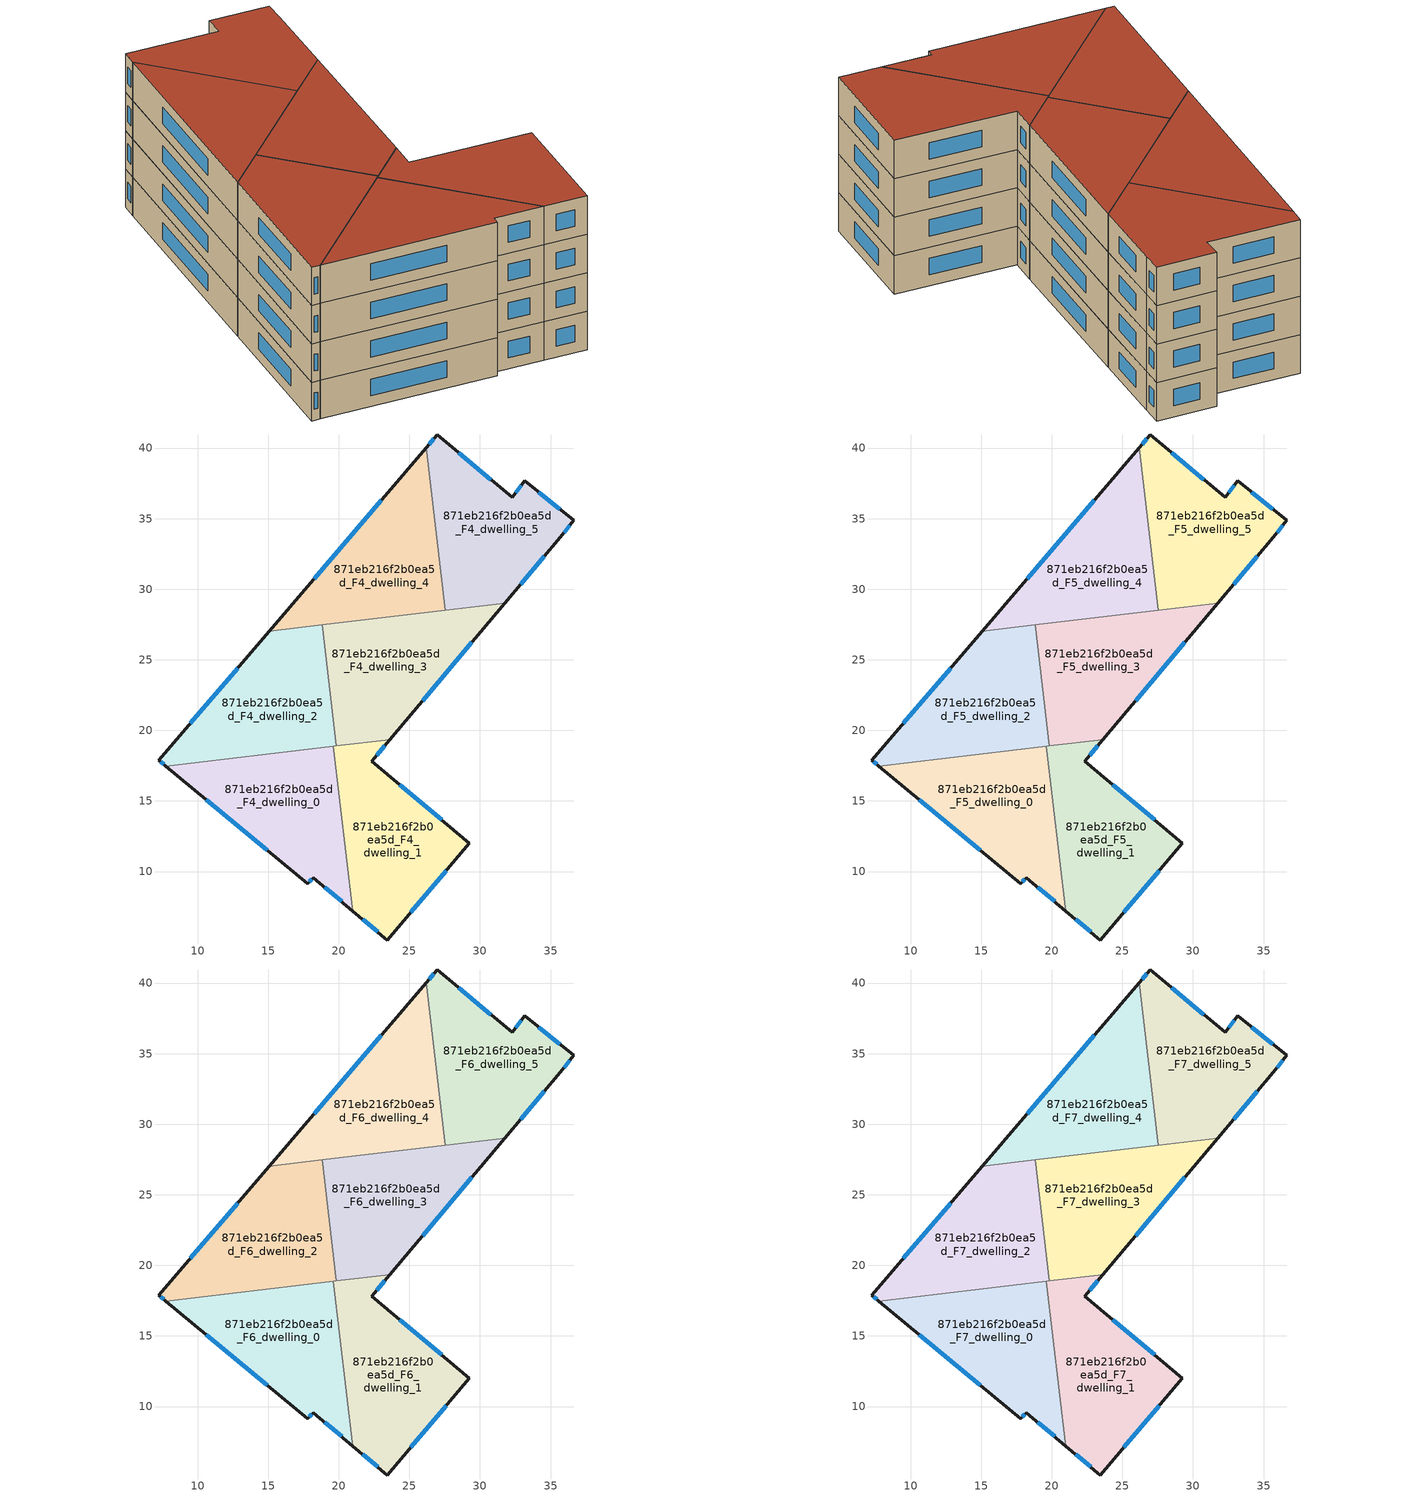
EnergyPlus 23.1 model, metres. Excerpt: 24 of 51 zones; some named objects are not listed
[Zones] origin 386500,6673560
871eb216f2b0ea5d_F4_dwelling_0
 floor to 871eb216f2b0ea5d_F3_dwelling_0 (EU_floor_Construction): 19.62,18.87 21,7.2 18.18,9.56 17.81,9.14 7.74,17.47 z12
 wall outside (EU_wall_Construction): 7.74,17.47 17.81,9.14 18.18,9.56 21,7.2 z12:15
 wall to 871eb216f2b0ea5d_F4_dwelling_1 (EU_wall_Construction): 21,7.2 19.62,18.87 z12:15
 wall to 871eb216f2b0ea5d_F4_dwelling_2 (EU_wall_Construction): 19.62,18.87 7.74,17.47 z12:15
 window (EU_Window_Construction): 18.99,8.89 20.19,7.88 / 17.92,9.26 18.08,9.44 / 10.62,15.09 14.94,11.52 z12.86:14.14
871eb216f2b0ea5d_F4_dwelling_1
 floor to 871eb216f2b0ea5d_F3_dwelling_1 (EU_floor_Construction): 23.62,19.34 22.33,17.8 29.25,12 23.45,5.15 21,7.2 19.62,18.87 z12
 wall outside (EU_wall_Construction): 21,7.2 23.45,5.15 29.25,12 22.33,17.8 23.62,19.34 z12:15
 wall to 871eb216f2b0ea5d_F4_dwelling_3 (EU_wall_Construction): 23.62,19.34 19.83,18.89 z12:15
 wall to 871eb216f2b0ea5d_F4_dwelling_2 (EU_wall_Construction): 19.83,18.89 19.62,18.87 z12:15
 window (EU_Window_Construction): 27.27,13.66 24.31,16.15 / 25.1,7.11 27.59,10.04 / 21.7,6.62 22.75,5.74 / 22.7,18.24 23.26,18.9 z12.86:14.14
871eb216f2b0ea5d_F4_dwelling_2
 floor to 871eb216f2b0ea5d_F3_dwelling_2 (EU_floor_Construction): 18.82,27.47 19.83,18.89 7.74,17.47 7.24,17.88 15.07,27.03 z12
 wall outside (EU_wall_Construction): 15.07,27.03 7.24,17.88 7.74,17.47 z12:15
 wall to 871eb216f2b0ea5d_F4_dwelling_3 (EU_wall_Construction): 19.83,18.89 18.82,27.47 z12:15
 wall to 871eb216f2b0ea5d_F4_dwelling_4 (EU_wall_Construction): 18.82,27.47 15.07,27.03 z12:15
 window (EU_Window_Construction): 12.84,24.42 9.48,20.5 / 7.39,17.76 7.6,17.59 z12.86:14.14
871eb216f2b0ea5d_F4_dwelling_3
 floor to 871eb216f2b0ea5d_F3_dwelling_3 (EU_floor_Construction): 31.75,29 23.62,19.34 19.83,18.89 18.82,27.47 z12
 wall outside (EU_wall_Construction): 23.62,19.34 31.75,29 z12:15
 wall to 871eb216f2b0ea5d_F4_dwelling_5 (EU_wall_Construction): 31.75,29 27.54,28.5 z12:15
 wall to 871eb216f2b0ea5d_F4_dwelling_4 (EU_wall_Construction): 27.54,28.5 18.82,27.47 z12:15
 window (EU_Window_Construction): 25.95,22.1 29.43,26.24 z12.86:14.14
871eb216f2b0ea5d_F4_dwelling_4
 floor to 871eb216f2b0ea5d_F3_dwelling_4 (EU_floor_Construction): 26.18,40.01 27.54,28.5 15.07,27.03 z12
 wall outside (EU_wall_Construction): 26.18,40.01 15.07,27.03 z12:15
 wall to 871eb216f2b0ea5d_F4_dwelling_5 (EU_wall_Construction): 27.54,28.5 26.18,40.01 z12:15
 window (EU_Window_Construction): 23.01,36.31 18.25,30.74 z12.86:14.14
871eb216f2b0ea5d_F4_dwelling_5
 floor to 871eb216f2b0ea5d_F3_dwelling_5 (EU_floor_Construction): 33.17,37.69 36.64,34.87 35.68,33.67 31.75,29 27.54,28.5 26.18,40.01 26.96,40.92 32.28,36.5 z12
 wall outside (EU_wall_Construction): 31.75,29 35.68,33.67 36.64,34.87 33.17,37.69 32.28,36.5 26.96,40.92 26.18,40.01 z12:15
 window (EU_Window_Construction): 35.96,34.02 36.37,34.53 / 32.87,30.33 34.56,32.34 / 26.74,40.66 26.41,40.27 / 30.76,37.76 28.48,39.66 / 32.92,37.35 32.54,36.84 / 35.65,35.68 34.17,36.89 z12.86:14.14
871eb216f2b0ea5d_F5_dwelling_0
 floor to 871eb216f2b0ea5d_F4_dwelling_0 (EU_floor_Construction): 19.62,18.87 21,7.2 18.18,9.56 17.81,9.14 7.74,17.47 z15
 wall outside (EU_wall_Construction): 7.74,17.47 17.81,9.14 18.18,9.56 21,7.2 z15:18
 wall to 871eb216f2b0ea5d_F5_dwelling_1 (EU_wall_Construction): 21,7.2 19.62,18.87 z15:18
 wall to 871eb216f2b0ea5d_F5_dwelling_2 (EU_wall_Construction): 19.62,18.87 7.74,17.47 z15:18
 window (EU_Window_Construction): 18.99,8.89 20.19,7.88 / 17.92,9.26 18.08,9.44 / 10.62,15.09 14.94,11.52 z15.86:17.14
871eb216f2b0ea5d_F5_dwelling_1
 floor to 871eb216f2b0ea5d_F4_dwelling_1 (EU_floor_Construction): 23.62,19.34 22.33,17.8 29.25,12 23.45,5.15 21,7.2 19.62,18.87 z15
 wall outside (EU_wall_Construction): 21,7.2 23.45,5.15 29.25,12 22.33,17.8 23.62,19.34 z15:18
 wall to 871eb216f2b0ea5d_F5_dwelling_3 (EU_wall_Construction): 23.62,19.34 19.83,18.89 z15:18
 wall to 871eb216f2b0ea5d_F5_dwelling_2 (EU_wall_Construction): 19.83,18.89 19.62,18.87 z15:18
 window (EU_Window_Construction): 27.27,13.66 24.31,16.15 / 25.1,7.11 27.59,10.04 / 21.7,6.62 22.75,5.74 / 22.7,18.24 23.26,18.9 z15.86:17.14
871eb216f2b0ea5d_F5_dwelling_2
 floor to 871eb216f2b0ea5d_F4_dwelling_2 (EU_floor_Construction): 18.82,27.47 19.83,18.89 7.74,17.47 7.24,17.88 15.07,27.03 z15
 wall outside (EU_wall_Construction): 15.07,27.03 7.24,17.88 7.74,17.47 z15:18
 wall to 871eb216f2b0ea5d_F5_dwelling_3 (EU_wall_Construction): 19.83,18.89 18.82,27.47 z15:18
 wall to 871eb216f2b0ea5d_F5_dwelling_4 (EU_wall_Construction): 18.82,27.47 15.07,27.03 z15:18
 window (EU_Window_Construction): 12.84,24.42 9.48,20.5 / 7.39,17.76 7.6,17.59 z15.86:17.14
871eb216f2b0ea5d_F5_dwelling_3
 floor to 871eb216f2b0ea5d_F4_dwelling_3 (EU_floor_Construction): 31.75,29 23.62,19.34 19.83,18.89 18.82,27.47 z15
 wall outside (EU_wall_Construction): 23.62,19.34 31.75,29 z15:18
 wall to 871eb216f2b0ea5d_F5_dwelling_5 (EU_wall_Construction): 31.75,29 27.54,28.5 z15:18
 wall to 871eb216f2b0ea5d_F5_dwelling_4 (EU_wall_Construction): 27.54,28.5 18.82,27.47 z15:18
 window (EU_Window_Construction): 25.95,22.1 29.43,26.24 z15.86:17.14
871eb216f2b0ea5d_F5_dwelling_4
 floor to 871eb216f2b0ea5d_F4_dwelling_4 (EU_floor_Construction): 26.18,40.01 27.54,28.5 15.07,27.03 z15
 wall outside (EU_wall_Construction): 26.18,40.01 15.07,27.03 z15:18
 wall to 871eb216f2b0ea5d_F5_dwelling_5 (EU_wall_Construction): 27.54,28.5 26.18,40.01 z15:18
 window (EU_Window_Construction): 23.01,36.31 18.25,30.74 z15.86:17.14
871eb216f2b0ea5d_F5_dwelling_5
 floor to 871eb216f2b0ea5d_F4_dwelling_5 (EU_floor_Construction): 33.17,37.69 36.64,34.87 35.68,33.67 31.75,29 27.54,28.5 26.18,40.01 26.96,40.92 32.28,36.5 z15
 wall outside (EU_wall_Construction): 31.75,29 35.68,33.67 36.64,34.87 33.17,37.69 32.28,36.5 26.96,40.92 26.18,40.01 z15:18
 window (EU_Window_Construction): 35.96,34.02 36.37,34.53 / 32.87,30.33 34.56,32.34 / 26.74,40.66 26.41,40.27 / 30.76,37.76 28.48,39.66 / 32.92,37.35 32.54,36.84 / 35.65,35.68 34.17,36.89 z15.86:17.14
871eb216f2b0ea5d_F6_dwelling_0
 floor to 871eb216f2b0ea5d_F5_dwelling_0 (EU_floor_Construction): 19.62,18.87 21,7.2 18.18,9.56 17.81,9.14 7.74,17.47 z18
 wall outside (EU_wall_Construction): 7.74,17.47 17.81,9.14 18.18,9.56 21,7.2 z18:21
 wall to 871eb216f2b0ea5d_F6_dwelling_1 (EU_wall_Construction): 21,7.2 19.62,18.87 z18:21
 wall to 871eb216f2b0ea5d_F6_dwelling_2 (EU_wall_Construction): 19.62,18.87 7.74,17.47 z18:21
 window (EU_Window_Construction): 18.99,8.89 20.19,7.88 / 17.92,9.26 18.08,9.44 / 10.62,15.09 14.94,11.52 z18.86:20.14
871eb216f2b0ea5d_F6_dwelling_1
 floor to 871eb216f2b0ea5d_F5_dwelling_1 (EU_floor_Construction): 23.62,19.34 22.33,17.8 29.25,12 23.45,5.15 21,7.2 19.62,18.87 z18
 wall outside (EU_wall_Construction): 21,7.2 23.45,5.15 29.25,12 22.33,17.8 23.62,19.34 z18:21
 wall to 871eb216f2b0ea5d_F6_dwelling_3 (EU_wall_Construction): 23.62,19.34 19.83,18.89 z18:21
 wall to 871eb216f2b0ea5d_F6_dwelling_2 (EU_wall_Construction): 19.83,18.89 19.62,18.87 z18:21
 window (EU_Window_Construction): 27.27,13.66 24.31,16.15 / 25.1,7.11 27.59,10.04 / 21.7,6.62 22.75,5.74 / 22.7,18.24 23.26,18.9 z18.86:20.14
871eb216f2b0ea5d_F6_dwelling_2
 floor to 871eb216f2b0ea5d_F5_dwelling_2 (EU_floor_Construction): 18.82,27.47 19.83,18.89 7.74,17.47 7.24,17.88 15.07,27.03 z18
 wall outside (EU_wall_Construction): 15.07,27.03 7.24,17.88 7.74,17.47 z18:21
 wall to 871eb216f2b0ea5d_F6_dwelling_3 (EU_wall_Construction): 19.83,18.89 18.82,27.47 z18:21
 wall to 871eb216f2b0ea5d_F6_dwelling_4 (EU_wall_Construction): 18.82,27.47 15.07,27.03 z18:21
 window (EU_Window_Construction): 12.84,24.42 9.48,20.5 / 7.39,17.76 7.6,17.59 z18.86:20.14
871eb216f2b0ea5d_F6_dwelling_3
 floor to 871eb216f2b0ea5d_F5_dwelling_3 (EU_floor_Construction): 31.75,29 23.62,19.34 19.83,18.89 18.82,27.47 z18
 wall outside (EU_wall_Construction): 23.62,19.34 31.75,29 z18:21
 wall to 871eb216f2b0ea5d_F6_dwelling_5 (EU_wall_Construction): 31.75,29 27.54,28.5 z18:21
 wall to 871eb216f2b0ea5d_F6_dwelling_4 (EU_wall_Construction): 27.54,28.5 18.82,27.47 z18:21
 window (EU_Window_Construction): 25.95,22.1 29.43,26.24 z18.86:20.14
871eb216f2b0ea5d_F6_dwelling_4
 floor to 871eb216f2b0ea5d_F5_dwelling_4 (EU_floor_Construction): 26.18,40.01 27.54,28.5 15.07,27.03 z18
 wall outside (EU_wall_Construction): 26.18,40.01 15.07,27.03 z18:21
 wall to 871eb216f2b0ea5d_F6_dwelling_5 (EU_wall_Construction): 27.54,28.5 26.18,40.01 z18:21
 window (EU_Window_Construction): 23.01,36.31 18.25,30.74 z18.86:20.14
871eb216f2b0ea5d_F6_dwelling_5
 floor to 871eb216f2b0ea5d_F5_dwelling_5 (EU_floor_Construction): 33.17,37.69 36.64,34.87 35.68,33.67 31.75,29 27.54,28.5 26.18,40.01 26.96,40.92 32.28,36.5 z18
 wall outside (EU_wall_Construction): 31.75,29 35.68,33.67 36.64,34.87 33.17,37.69 32.28,36.5 26.96,40.92 26.18,40.01 z18:21
 window (EU_Window_Construction): 35.96,34.02 36.37,34.53 / 32.87,30.33 34.56,32.34 / 26.74,40.66 26.41,40.27 / 30.76,37.76 28.48,39.66 / 32.92,37.35 32.54,36.84 / 35.65,35.68 34.17,36.89 z18.86:20.14
871eb216f2b0ea5d_F7_dwelling_0
 floor to 871eb216f2b0ea5d_F6_dwelling_0 (EU_floor_Construction): 19.62,18.87 21,7.2 18.18,9.56 17.81,9.14 7.74,17.47 z21
 wall outside (EU_wall_Construction): 7.74,17.47 17.81,9.14 18.18,9.56 21,7.2 z21:24
 wall to 871eb216f2b0ea5d_F7_dwelling_1 (EU_wall_Construction): 21,7.2 19.62,18.87 z21:24
 wall to 871eb216f2b0ea5d_F7_dwelling_2 (EU_wall_Construction): 19.62,18.87 7.74,17.47 z21:24
 window (EU_Window_Construction): 18.99,8.89 20.19,7.88 / 17.92,9.26 18.08,9.44 / 10.62,15.09 14.94,11.52 z21.86:23.14
 roof outside (EU_roof_Construction): 21,7.2 19.62,18.87 7.74,17.47 17.81,9.14 18.18,9.56 z24
871eb216f2b0ea5d_F7_dwelling_1
 floor to 871eb216f2b0ea5d_F6_dwelling_1 (EU_floor_Construction): 23.62,19.34 22.33,17.8 29.25,12 23.45,5.15 21,7.2 19.62,18.87 z21
 wall outside (EU_wall_Construction): 21,7.2 23.45,5.15 29.25,12 22.33,17.8 23.62,19.34 z21:24
 wall to 871eb216f2b0ea5d_F7_dwelling_3 (EU_wall_Construction): 23.62,19.34 19.83,18.89 z21:24
 wall to 871eb216f2b0ea5d_F7_dwelling_2 (EU_wall_Construction): 19.83,18.89 19.62,18.87 z21:24
 window (EU_Window_Construction): 27.27,13.66 24.31,16.15 / 25.1,7.11 27.59,10.04 / 21.7,6.62 22.75,5.74 / 22.7,18.24 23.26,18.9 z21.86:23.14
 roof outside (EU_roof_Construction): 23.45,5.15 29.25,12 22.33,17.8 23.62,19.34 19.62,18.87 21,7.2 z24
871eb216f2b0ea5d_F7_dwelling_2
 floor to 871eb216f2b0ea5d_F6_dwelling_2 (EU_floor_Construction): 18.82,27.47 19.83,18.89 7.74,17.47 7.24,17.88 15.07,27.03 z21
 wall outside (EU_wall_Construction): 15.07,27.03 7.24,17.88 7.74,17.47 z21:24
 wall to 871eb216f2b0ea5d_F7_dwelling_3 (EU_wall_Construction): 19.83,18.89 18.82,27.47 z21:24
 wall to 871eb216f2b0ea5d_F7_dwelling_4 (EU_wall_Construction): 18.82,27.47 15.07,27.03 z21:24
 window (EU_Window_Construction): 12.84,24.42 9.48,20.5 / 7.39,17.76 7.6,17.59 z21.86:23.14
 roof outside (EU_roof_Construction): 19.83,18.89 18.82,27.47 15.07,27.03 7.24,17.88 7.74,17.47 z24
871eb216f2b0ea5d_F7_dwelling_3
 floor to 871eb216f2b0ea5d_F6_dwelling_3 (EU_floor_Construction): 31.75,29 23.62,19.34 19.83,18.89 18.82,27.47 z21
 wall outside (EU_wall_Construction): 23.62,19.34 31.75,29 z21:24
 wall to 871eb216f2b0ea5d_F7_dwelling_5 (EU_wall_Construction): 31.75,29 27.54,28.5 z21:24
 wall to 871eb216f2b0ea5d_F7_dwelling_4 (EU_wall_Construction): 27.54,28.5 18.82,27.47 z21:24
 window (EU_Window_Construction): 25.95,22.1 29.43,26.24 z21.86:23.14
 roof outside (EU_roof_Construction): 23.62,19.34 31.75,29 18.82,27.47 19.83,18.89 z24
871eb216f2b0ea5d_F7_dwelling_4
 floor to 871eb216f2b0ea5d_F6_dwelling_4 (EU_floor_Construction): 26.18,40.01 27.54,28.5 15.07,27.03 z21
 wall outside (EU_wall_Construction): 26.18,40.01 15.07,27.03 z21:24
 wall to 871eb216f2b0ea5d_F7_dwelling_5 (EU_wall_Construction): 27.54,28.5 26.18,40.01 z21:24
 window (EU_Window_Construction): 23.01,36.31 18.25,30.74 z21.86:23.14
 roof outside (EU_roof_Construction): 27.54,28.5 26.18,40.01 15.07,27.03 z24
871eb216f2b0ea5d_F7_dwelling_5
 floor to 871eb216f2b0ea5d_F6_dwelling_5 (EU_floor_Construction): 33.17,37.69 36.64,34.87 35.68,33.67 31.75,29 27.54,28.5 26.18,40.01 26.96,40.92 32.28,36.5 z21
 wall outside (EU_wall_Construction): 31.75,29 35.68,33.67 36.64,34.87 33.17,37.69 32.28,36.5 26.96,40.92 26.18,40.01 z21:24
 window (EU_Window_Construction): 35.96,34.02 36.37,34.53 / 32.87,30.33 34.56,32.34 / 26.74,40.66 26.41,40.27 / 30.76,37.76 28.48,39.66 / 32.92,37.35 32.54,36.84 / 35.65,35.68 34.17,36.89 z21.86:23.14
 roof outside (EU_roof_Construction): 31.75,29 35.68,33.67 36.64,34.87 33.17,37.69 32.28,36.5 26.96,40.92 26.18,40.01 27.54,28.5 z24
[Building]
EU S2 Campaign: North Axis=0; Terrain=City; Solar Distribution=FullExterior
[Site:Location]
Helsinki-Vantaa.AP: Latitude=60.317; Longitude=24.963; Time Zone=2; Elevation=54.6
[SizingPeriod:WeatherFileDays]
AnnualSizingPeriod: Begin Month=1; Begin Day of Month=1; End Month=12; End Day of Month=31; Day of Week for Start Day=Monday; Use Weather File Daylight Saving Period=No; Use Weather File Rain and Snow Indicators=No
[MATERIAL]
EU_InternalMass_Material: Roughness=MediumRough; Thickness=0.1; Conductivity=1; Density=1800; Specific Heat=900; Thermal Absorptance=0.9; Solar Absorptance=0.7; Visible Absorptance=0.7
[MATERIAL:NOMASS] Roughness=MediumRough; Thermal Absorptance=0.9; Solar Absorptance=0.7; Visible Absorptance=0.7
Name | Thermal Resistance
EU_wall_NoMass | 1.10183
EU_roof_NoMass; EU_floor_NoMass | 1.70606
[WINDOWMATERIAL:SIMPLEGLAZINGSYSTEM]
EU_Window_SimpleGlazing: UFactor=3.11035; Solar Heat Gain Coefficient=0.8; Visible Transmittance=0.8
[CONSTRUCTION]
EU_wall_Construction: EU_wall_NoMass
EU_roof_Construction: EU_roof_NoMass
EU_floor_Construction: EU_floor_NoMass
EU_Window_Construction: EU_Window_SimpleGlazing
EU_InternalMass_Construction: EU_InternalMass_Material
[ZONE] Type=1; Multiplier=1; Ceiling Height=autocalculate; Floor Area=autocalculate; Part of Total Floor Area=Yes
Name | Volume
871eb216f2b0ea5d_F4_dwelling_0; 871eb216f2b0ea5d_F5_dwelling_0; 871eb216f2b0ea5d_F6_dwelling_0; 871eb216f2b0ea5d_F7_dwelling_0; 871eb216f2b0ea5d_F4_dwelling_4; 871eb216f2b0ea5d_F5_dwelling_4; 871eb216f2b0ea5d_F6_dwelling_4; 871eb216f2b0ea5d_F7_dwelling_4; 871eb216f2b0ea5d_F4_dwelling_5; 871eb216f2b0ea5d_F5_dwelling_5; 871eb216f2b0ea5d_F6_dwelling_5; 871eb216f2b0ea5d_F7_dwelling_5 | 218.254
871eb216f2b0ea5d_F4_dwelling_1; 871eb216f2b0ea5d_F5_dwelling_1; 871eb216f2b0ea5d_F6_dwelling_1; 871eb216f2b0ea5d_F7_dwelling_1 | 218.249
871eb216f2b0ea5d_F4_dwelling_2; 871eb216f2b0ea5d_F5_dwelling_2; 871eb216f2b0ea5d_F6_dwelling_2; 871eb216f2b0ea5d_F7_dwelling_2 | 218.271
871eb216f2b0ea5d_F4_dwelling_3; 871eb216f2b0ea5d_F5_dwelling_3; 871eb216f2b0ea5d_F6_dwelling_3; 871eb216f2b0ea5d_F7_dwelling_3 | 218.242
[INTERNALMASS] Construction=EU_InternalMass_Construction
Name | Zone or ZoneList | Surface Area
871eb216f2b0ea5d_F4_dwelling_0_EU_InternalMass | 871eb216f2b0ea5d_F4_dwelling_0 | 72.7481
871eb216f2b0ea5d_F4_dwelling_1_EU_InternalMass | 871eb216f2b0ea5d_F4_dwelling_1 | 72.7477
871eb216f2b0ea5d_F4_dwelling_2_EU_InternalMass | 871eb216f2b0ea5d_F4_dwelling_2 | 72.7563
871eb216f2b0ea5d_F4_dwelling_3_EU_InternalMass | 871eb216f2b0ea5d_F4_dwelling_3 | 72.747
871eb216f2b0ea5d_F4_dwelling_4_EU_InternalMass | 871eb216f2b0ea5d_F4_dwelling_4 | 72.7546
871eb216f2b0ea5d_F4_dwelling_5_EU_InternalMass | 871eb216f2b0ea5d_F4_dwelling_5 | 72.7514
871eb216f2b0ea5d_F5_dwelling_0_EU_InternalMass | 871eb216f2b0ea5d_F5_dwelling_0 | 72.7481
871eb216f2b0ea5d_F5_dwelling_1_EU_InternalMass | 871eb216f2b0ea5d_F5_dwelling_1 | 72.7477
871eb216f2b0ea5d_F5_dwelling_2_EU_InternalMass | 871eb216f2b0ea5d_F5_dwelling_2 | 72.7563
871eb216f2b0ea5d_F5_dwelling_3_EU_InternalMass | 871eb216f2b0ea5d_F5_dwelling_3 | 72.747
871eb216f2b0ea5d_F5_dwelling_4_EU_InternalMass | 871eb216f2b0ea5d_F5_dwelling_4 | 72.7546
871eb216f2b0ea5d_F5_dwelling_5_EU_InternalMass | 871eb216f2b0ea5d_F5_dwelling_5 | 72.7514
871eb216f2b0ea5d_F6_dwelling_0_EU_InternalMass | 871eb216f2b0ea5d_F6_dwelling_0 | 72.7481
871eb216f2b0ea5d_F6_dwelling_1_EU_InternalMass | 871eb216f2b0ea5d_F6_dwelling_1 | 72.7477
871eb216f2b0ea5d_F6_dwelling_2_EU_InternalMass | 871eb216f2b0ea5d_F6_dwelling_2 | 72.7563
871eb216f2b0ea5d_F6_dwelling_3_EU_InternalMass | 871eb216f2b0ea5d_F6_dwelling_3 | 72.747
871eb216f2b0ea5d_F6_dwelling_4_EU_InternalMass | 871eb216f2b0ea5d_F6_dwelling_4 | 72.7546
871eb216f2b0ea5d_F6_dwelling_5_EU_InternalMass | 871eb216f2b0ea5d_F6_dwelling_5 | 72.7514
871eb216f2b0ea5d_F7_dwelling_0_EU_InternalMass | 871eb216f2b0ea5d_F7_dwelling_0 | 72.7481
871eb216f2b0ea5d_F7_dwelling_1_EU_InternalMass | 871eb216f2b0ea5d_F7_dwelling_1 | 72.7477
871eb216f2b0ea5d_F7_dwelling_2_EU_InternalMass | 871eb216f2b0ea5d_F7_dwelling_2 | 72.7563
871eb216f2b0ea5d_F7_dwelling_3_EU_InternalMass | 871eb216f2b0ea5d_F7_dwelling_3 | 72.747
871eb216f2b0ea5d_F7_dwelling_4_EU_InternalMass | 871eb216f2b0ea5d_F7_dwelling_4 | 72.7546
871eb216f2b0ea5d_F7_dwelling_5_EU_InternalMass | 871eb216f2b0ea5d_F7_dwelling_5 | 72.7514
[OTHEREQUIPMENT] Fuel Type=Electricity; Design Level Calculation Method=Watts/Area; Power per Zone Floor Area=1; Fraction Latent=0; Fraction Radiant=0; Fraction Lost=0; Carbon Dioxide Generation Rate=0; EndUse Subcategory=EU_Step8_InternalGains
Name | Zone or ZoneList or Space or SpaceList | Schedule
EU_Step8_InternalGain_871eb216f2b0ea5d_F4_dwelling_0_f000 | 871eb216f2b0ea5d_F4_dwelling_0 | EU_Step8_GainSchedule_871eb216f2b0ea5d_F4_dwelling_0_f000
EU_Step8_InternalGain_871eb216f2b0ea5d_F4_dwelling_1_f000 | 871eb216f2b0ea5d_F4_dwelling_1 | EU_Step8_GainSchedule_871eb216f2b0ea5d_F4_dwelling_1_f000
EU_Step8_InternalGain_871eb216f2b0ea5d_F4_dwelling_2_f000 | 871eb216f2b0ea5d_F4_dwelling_2 | EU_Step8_GainSchedule_871eb216f2b0ea5d_F4_dwelling_2_f000
EU_Step8_InternalGain_871eb216f2b0ea5d_F4_dwelling_3_f000 | 871eb216f2b0ea5d_F4_dwelling_3 | EU_Step8_GainSchedule_871eb216f2b0ea5d_F4_dwelling_3_f000
EU_Step8_InternalGain_871eb216f2b0ea5d_F4_dwelling_4_f000 | 871eb216f2b0ea5d_F4_dwelling_4 | EU_Step8_GainSchedule_871eb216f2b0ea5d_F4_dwelling_4_f000
EU_Step8_InternalGain_871eb216f2b0ea5d_F4_dwelling_5_f000 | 871eb216f2b0ea5d_F4_dwelling_5 | EU_Step8_GainSchedule_871eb216f2b0ea5d_F4_dwelling_5_f000
EU_Step8_InternalGain_871eb216f2b0ea5d_F5_dwelling_0_f000 | 871eb216f2b0ea5d_F5_dwelling_0 | EU_Step8_GainSchedule_871eb216f2b0ea5d_F5_dwelling_0_f000
EU_Step8_InternalGain_871eb216f2b0ea5d_F5_dwelling_1_f000 | 871eb216f2b0ea5d_F5_dwelling_1 | EU_Step8_GainSchedule_871eb216f2b0ea5d_F5_dwelling_1_f000
EU_Step8_InternalGain_871eb216f2b0ea5d_F5_dwelling_2_f000 | 871eb216f2b0ea5d_F5_dwelling_2 | EU_Step8_GainSchedule_871eb216f2b0ea5d_F5_dwelling_2_f000
EU_Step8_InternalGain_871eb216f2b0ea5d_F5_dwelling_3_f000 | 871eb216f2b0ea5d_F5_dwelling_3 | EU_Step8_GainSchedule_871eb216f2b0ea5d_F5_dwelling_3_f000
EU_Step8_InternalGain_871eb216f2b0ea5d_F5_dwelling_4_f000 | 871eb216f2b0ea5d_F5_dwelling_4 | EU_Step8_GainSchedule_871eb216f2b0ea5d_F5_dwelling_4_f000
EU_Step8_InternalGain_871eb216f2b0ea5d_F5_dwelling_5_f000 | 871eb216f2b0ea5d_F5_dwelling_5 | EU_Step8_GainSchedule_871eb216f2b0ea5d_F5_dwelling_5_f000
EU_Step8_InternalGain_871eb216f2b0ea5d_F6_dwelling_0_f000 | 871eb216f2b0ea5d_F6_dwelling_0 | EU_Step8_GainSchedule_871eb216f2b0ea5d_F6_dwelling_0_f000
EU_Step8_InternalGain_871eb216f2b0ea5d_F6_dwelling_1_f000 | 871eb216f2b0ea5d_F6_dwelling_1 | EU_Step8_GainSchedule_871eb216f2b0ea5d_F6_dwelling_1_f000
EU_Step8_InternalGain_871eb216f2b0ea5d_F6_dwelling_2_f000 | 871eb216f2b0ea5d_F6_dwelling_2 | EU_Step8_GainSchedule_871eb216f2b0ea5d_F6_dwelling_2_f000
EU_Step8_InternalGain_871eb216f2b0ea5d_F6_dwelling_3_f000 | 871eb216f2b0ea5d_F6_dwelling_3 | EU_Step8_GainSchedule_871eb216f2b0ea5d_F6_dwelling_3_f000
EU_Step8_InternalGain_871eb216f2b0ea5d_F6_dwelling_4_f000 | 871eb216f2b0ea5d_F6_dwelling_4 | EU_Step8_GainSchedule_871eb216f2b0ea5d_F6_dwelling_4_f000
EU_Step8_InternalGain_871eb216f2b0ea5d_F6_dwelling_5_f000 | 871eb216f2b0ea5d_F6_dwelling_5 | EU_Step8_GainSchedule_871eb216f2b0ea5d_F6_dwelling_5_f000
EU_Step8_InternalGain_871eb216f2b0ea5d_F7_dwelling_0_f000 | 871eb216f2b0ea5d_F7_dwelling_0 | EU_Step8_GainSchedule_871eb216f2b0ea5d_F7_dwelling_0_f000
EU_Step8_InternalGain_871eb216f2b0ea5d_F7_dwelling_1_f000 | 871eb216f2b0ea5d_F7_dwelling_1 | EU_Step8_GainSchedule_871eb216f2b0ea5d_F7_dwelling_1_f000
EU_Step8_InternalGain_871eb216f2b0ea5d_F7_dwelling_2_f000 | 871eb216f2b0ea5d_F7_dwelling_2 | EU_Step8_GainSchedule_871eb216f2b0ea5d_F7_dwelling_2_f000
EU_Step8_InternalGain_871eb216f2b0ea5d_F7_dwelling_3_f000 | 871eb216f2b0ea5d_F7_dwelling_3 | EU_Step8_GainSchedule_871eb216f2b0ea5d_F7_dwelling_3_f000
EU_Step8_InternalGain_871eb216f2b0ea5d_F7_dwelling_4_f000 | 871eb216f2b0ea5d_F7_dwelling_4 | EU_Step8_GainSchedule_871eb216f2b0ea5d_F7_dwelling_4_f000
EU_Step8_InternalGain_871eb216f2b0ea5d_F7_dwelling_5_f000 | 871eb216f2b0ea5d_F7_dwelling_5 | EU_Step8_GainSchedule_871eb216f2b0ea5d_F7_dwelling_5_f000
[ZONEVENTILATION:DESIGNFLOWRATE] Schedule=EU_AlwaysOn; Design Flow Rate Calculation Method=AirChanges/Hour; Air Changes per Hour=0.756316; Ventilation Type=Natural; Fan Pressure Rise=0; Fan Total Efficiency=1; Constant Term Coefficient=1; Temperature Term Coefficient=0; Velocity Term Coefficient=0; Velocity Squared Term Coefficient=0; Minimum Indoor Temperature=-100; Maximum Indoor Temperature=100; Delta Temperature=-100; Minimum Outdoor Temperature=-100; Maximum Outdoor Temperature=100; Maximum Wind Speed=40
Name | Zone or ZoneList or Space or SpaceList
EU_ConstantAir_871eb216f2b0ea5d_F4_dwelling_0 | 871eb216f2b0ea5d_F4_dwelling_0
EU_ConstantAir_871eb216f2b0ea5d_F4_dwelling_1 | 871eb216f2b0ea5d_F4_dwelling_1
EU_ConstantAir_871eb216f2b0ea5d_F4_dwelling_2 | 871eb216f2b0ea5d_F4_dwelling_2
EU_ConstantAir_871eb216f2b0ea5d_F4_dwelling_3 | 871eb216f2b0ea5d_F4_dwelling_3
EU_ConstantAir_871eb216f2b0ea5d_F4_dwelling_4 | 871eb216f2b0ea5d_F4_dwelling_4
EU_ConstantAir_871eb216f2b0ea5d_F4_dwelling_5 | 871eb216f2b0ea5d_F4_dwelling_5
EU_ConstantAir_871eb216f2b0ea5d_F5_dwelling_0 | 871eb216f2b0ea5d_F5_dwelling_0
EU_ConstantAir_871eb216f2b0ea5d_F5_dwelling_1 | 871eb216f2b0ea5d_F5_dwelling_1
EU_ConstantAir_871eb216f2b0ea5d_F5_dwelling_2 | 871eb216f2b0ea5d_F5_dwelling_2
EU_ConstantAir_871eb216f2b0ea5d_F5_dwelling_3 | 871eb216f2b0ea5d_F5_dwelling_3
EU_ConstantAir_871eb216f2b0ea5d_F5_dwelling_4 | 871eb216f2b0ea5d_F5_dwelling_4
EU_ConstantAir_871eb216f2b0ea5d_F5_dwelling_5 | 871eb216f2b0ea5d_F5_dwelling_5
EU_ConstantAir_871eb216f2b0ea5d_F6_dwelling_0 | 871eb216f2b0ea5d_F6_dwelling_0
EU_ConstantAir_871eb216f2b0ea5d_F6_dwelling_1 | 871eb216f2b0ea5d_F6_dwelling_1
EU_ConstantAir_871eb216f2b0ea5d_F6_dwelling_2 | 871eb216f2b0ea5d_F6_dwelling_2
EU_ConstantAir_871eb216f2b0ea5d_F6_dwelling_3 | 871eb216f2b0ea5d_F6_dwelling_3
EU_ConstantAir_871eb216f2b0ea5d_F6_dwelling_4 | 871eb216f2b0ea5d_F6_dwelling_4
EU_ConstantAir_871eb216f2b0ea5d_F6_dwelling_5 | 871eb216f2b0ea5d_F6_dwelling_5
EU_ConstantAir_871eb216f2b0ea5d_F7_dwelling_0 | 871eb216f2b0ea5d_F7_dwelling_0
EU_ConstantAir_871eb216f2b0ea5d_F7_dwelling_1 | 871eb216f2b0ea5d_F7_dwelling_1
EU_ConstantAir_871eb216f2b0ea5d_F7_dwelling_2 | 871eb216f2b0ea5d_F7_dwelling_2
EU_ConstantAir_871eb216f2b0ea5d_F7_dwelling_3 | 871eb216f2b0ea5d_F7_dwelling_3
EU_ConstantAir_871eb216f2b0ea5d_F7_dwelling_4 | 871eb216f2b0ea5d_F7_dwelling_4
EU_ConstantAir_871eb216f2b0ea5d_F7_dwelling_5 | 871eb216f2b0ea5d_F7_dwelling_5
[HVACTEMPLATE:ZONE:IDEALLOADSAIRSYSTEM] System Availability Schedule=EU_AlwaysOn; Maximum Heating Supply Air Temperature=50; Minimum Cooling Supply Air Temperature=13; Maximum Heating Supply Air Humidity Ratio=0.0156; Minimum Cooling Supply Air Humidity Ratio=0.0077; Heating Limit=NoLimit; Cooling Limit=NoLimit; Heating Availability Schedule=EU_AlwaysOn; Cooling Availability Schedule=EU_CoolingOff; Dehumidification Control Type=ConstantSensibleHeatRatio; Cooling Sensible Heat Ratio=0.7; Dehumidification Setpoint=60; Humidification Control Type=None; Humidification Setpoint=30; Outdoor Air Method=None; Outdoor Air Flow Rate per Person=0.00944; Outdoor Air Flow Rate per Zone Floor Area=0; Outdoor Air Flow Rate per Zone=0; Demand Controlled Ventilation Type=None; Outdoor Air Economizer Type=NoEconomizer; Heat Recovery Type=None; Sensible Heat Recovery Effectiveness=0.7; Latent Heat Recovery Effectiveness=0.65
Name | Template Thermostat
871eb216f2b0ea5d_F4_dwelling_0 | EU_HeatOnly_871eb216f2b0ea5d_F4_dwelling_0
871eb216f2b0ea5d_F4_dwelling_1 | EU_HeatOnly_871eb216f2b0ea5d_F4_dwelling_1
871eb216f2b0ea5d_F4_dwelling_2 | EU_HeatOnly_871eb216f2b0ea5d_F4_dwelling_2
871eb216f2b0ea5d_F4_dwelling_3 | EU_HeatOnly_871eb216f2b0ea5d_F4_dwelling_3
871eb216f2b0ea5d_F4_dwelling_4 | EU_HeatOnly_871eb216f2b0ea5d_F4_dwelling_4
871eb216f2b0ea5d_F4_dwelling_5 | EU_HeatOnly_871eb216f2b0ea5d_F4_dwelling_5
871eb216f2b0ea5d_F5_dwelling_0 | EU_HeatOnly_871eb216f2b0ea5d_F5_dwelling_0
871eb216f2b0ea5d_F5_dwelling_1 | EU_HeatOnly_871eb216f2b0ea5d_F5_dwelling_1
871eb216f2b0ea5d_F5_dwelling_2 | EU_HeatOnly_871eb216f2b0ea5d_F5_dwelling_2
871eb216f2b0ea5d_F5_dwelling_3 | EU_HeatOnly_871eb216f2b0ea5d_F5_dwelling_3
871eb216f2b0ea5d_F5_dwelling_4 | EU_HeatOnly_871eb216f2b0ea5d_F5_dwelling_4
871eb216f2b0ea5d_F5_dwelling_5 | EU_HeatOnly_871eb216f2b0ea5d_F5_dwelling_5
871eb216f2b0ea5d_F6_dwelling_0 | EU_HeatOnly_871eb216f2b0ea5d_F6_dwelling_0
871eb216f2b0ea5d_F6_dwelling_1 | EU_HeatOnly_871eb216f2b0ea5d_F6_dwelling_1
871eb216f2b0ea5d_F6_dwelling_2 | EU_HeatOnly_871eb216f2b0ea5d_F6_dwelling_2
871eb216f2b0ea5d_F6_dwelling_3 | EU_HeatOnly_871eb216f2b0ea5d_F6_dwelling_3
871eb216f2b0ea5d_F6_dwelling_4 | EU_HeatOnly_871eb216f2b0ea5d_F6_dwelling_4
871eb216f2b0ea5d_F6_dwelling_5 | EU_HeatOnly_871eb216f2b0ea5d_F6_dwelling_5
871eb216f2b0ea5d_F7_dwelling_0 | EU_HeatOnly_871eb216f2b0ea5d_F7_dwelling_0
871eb216f2b0ea5d_F7_dwelling_1 | EU_HeatOnly_871eb216f2b0ea5d_F7_dwelling_1
871eb216f2b0ea5d_F7_dwelling_2 | EU_HeatOnly_871eb216f2b0ea5d_F7_dwelling_2
871eb216f2b0ea5d_F7_dwelling_3 | EU_HeatOnly_871eb216f2b0ea5d_F7_dwelling_3
871eb216f2b0ea5d_F7_dwelling_4 | EU_HeatOnly_871eb216f2b0ea5d_F7_dwelling_4
871eb216f2b0ea5d_F7_dwelling_5 | EU_HeatOnly_871eb216f2b0ea5d_F7_dwelling_5
[SIZING:ZONE] Zone Cooling Design Supply Air Temperature Input Method=SupplyAirTemperature; Zone Cooling Design Supply Air Temperature=13; Zone Heating Design Supply Air Temperature Input Method=SupplyAirTemperature; Zone Heating Design Supply Air Temperature=50; Zone Cooling Design Supply Air Humidity Ratio=0.008; Zone Heating Design Supply Air Humidity Ratio=0.008; Cooling Design Air Flow Method=DesignDay; Cooling Design Air Flow Rate=0; Cooling Minimum Air Flow per Zone Floor Area=0.000762; Cooling Minimum Air Flow=0; Cooling Minimum Air Flow Fraction=0.2; Heating Design Air Flow Method=DesignDay; Heating Design Air Flow Rate=0; Heating Maximum Air Flow per Zone Floor Area=0.002032; Heating Maximum Air Flow=0.141576; Heating Maximum Air Flow Fraction=0.3; Account for Dedicated Outdoor Air System=No; Dedicated Outdoor Air System Control Strategy=NeutralSupplyAir; Dedicated Outdoor Air Low Setpoint Temperature for Design=autosize; Dedicated Outdoor Air High Setpoint Temperature for Design=autosize; Zone Load Sizing Method=Sensible Load Only No Latent Load; Zone Latent Cooling Design Supply Air Humidity Ratio Input Method=HumidityRatioDifference; Zone Cooling Design Supply Air Humidity Ratio Difference=0.005; Zone Latent Heating Design Supply Air Humidity Ratio Input Method=HumidityRatioDifference; Zone Humidification Design Supply Air Humidity Ratio Difference=0.005
871eb216f2b0ea5d_F4_dwelling_0; 871eb216f2b0ea5d_F4_dwelling_1; 871eb216f2b0ea5d_F4_dwelling_2; 871eb216f2b0ea5d_F4_dwelling_3; 871eb216f2b0ea5d_F4_dwelling_4; 871eb216f2b0ea5d_F4_dwelling_5; 871eb216f2b0ea5d_F5_dwelling_0; 871eb216f2b0ea5d_F5_dwelling_1; 871eb216f2b0ea5d_F5_dwelling_2; 871eb216f2b0ea5d_F5_dwelling_3; 871eb216f2b0ea5d_F5_dwelling_4; 871eb216f2b0ea5d_F5_dwelling_5; 871eb216f2b0ea5d_F6_dwelling_0; 871eb216f2b0ea5d_F6_dwelling_1; 871eb216f2b0ea5d_F6_dwelling_2; 871eb216f2b0ea5d_F6_dwelling_3; 871eb216f2b0ea5d_F6_dwelling_4; 871eb216f2b0ea5d_F6_dwelling_5; 871eb216f2b0ea5d_F7_dwelling_0; 871eb216f2b0ea5d_F7_dwelling_1; 871eb216f2b0ea5d_F7_dwelling_2; 871eb216f2b0ea5d_F7_dwelling_3; 871eb216f2b0ea5d_F7_dwelling_4; 871eb216f2b0ea5d_F7_dwelling_5
[SCHEDULE:CONSTANT]
Name | Hourly Value
EU_AlwaysOn | 1
EU_CoolingOff | 0
[SCHEDULE:FILE] Column Number=1; Rows to Skip at Top=0; Number of Hours of Data=8760; Column Separator=Comma; Interpolate to Timestep=No; Minutes per Item=60; Adjust Schedule for Daylight Savings=Yes
Name | File
EU_Step8_GainSchedule_871eb216f2b0ea5d_F4_dwelling_0_f000 | ../../schedules/871eb216f2b0ea5d/871eb216f2b0ea5d_F4_dwelling_0_f000_gain.csv
EU_Step8_GainSchedule_871eb216f2b0ea5d_F4_dwelling_1_f000 | ../../schedules/871eb216f2b0ea5d/871eb216f2b0ea5d_F4_dwelling_1_f000_gain.csv
EU_Step8_GainSchedule_871eb216f2b0ea5d_F4_dwelling_2_f000 | ../../schedules/871eb216f2b0ea5d/871eb216f2b0ea5d_F4_dwelling_2_f000_gain.csv
EU_Step8_GainSchedule_871eb216f2b0ea5d_F4_dwelling_3_f000 | ../../schedules/871eb216f2b0ea5d/871eb216f2b0ea5d_F4_dwelling_3_f000_gain.csv
EU_Step8_GainSchedule_871eb216f2b0ea5d_F4_dwelling_4_f000 | ../../schedules/871eb216f2b0ea5d/871eb216f2b0ea5d_F4_dwelling_4_f000_gain.csv
EU_Step8_GainSchedule_871eb216f2b0ea5d_F4_dwelling_5_f000 | ../../schedules/871eb216f2b0ea5d/871eb216f2b0ea5d_F4_dwelling_5_f000_gain.csv
EU_Step8_GainSchedule_871eb216f2b0ea5d_F5_dwelling_0_f000 | ../../schedules/871eb216f2b0ea5d/871eb216f2b0ea5d_F5_dwelling_0_f000_gain.csv
EU_Step8_GainSchedule_871eb216f2b0ea5d_F5_dwelling_1_f000 | ../../schedules/871eb216f2b0ea5d/871eb216f2b0ea5d_F5_dwelling_1_f000_gain.csv
EU_Step8_GainSchedule_871eb216f2b0ea5d_F5_dwelling_2_f000 | ../../schedules/871eb216f2b0ea5d/871eb216f2b0ea5d_F5_dwelling_2_f000_gain.csv
EU_Step8_GainSchedule_871eb216f2b0ea5d_F5_dwelling_3_f000 | ../../schedules/871eb216f2b0ea5d/871eb216f2b0ea5d_F5_dwelling_3_f000_gain.csv
EU_Step8_GainSchedule_871eb216f2b0ea5d_F5_dwelling_4_f000 | ../../schedules/871eb216f2b0ea5d/871eb216f2b0ea5d_F5_dwelling_4_f000_gain.csv
EU_Step8_GainSchedule_871eb216f2b0ea5d_F5_dwelling_5_f000 | ../../schedules/871eb216f2b0ea5d/871eb216f2b0ea5d_F5_dwelling_5_f000_gain.csv
EU_Step8_GainSchedule_871eb216f2b0ea5d_F6_dwelling_0_f000 | ../../schedules/871eb216f2b0ea5d/871eb216f2b0ea5d_F6_dwelling_0_f000_gain.csv
EU_Step8_GainSchedule_871eb216f2b0ea5d_F6_dwelling_1_f000 | ../../schedules/871eb216f2b0ea5d/871eb216f2b0ea5d_F6_dwelling_1_f000_gain.csv
EU_Step8_GainSchedule_871eb216f2b0ea5d_F6_dwelling_2_f000 | ../../schedules/871eb216f2b0ea5d/871eb216f2b0ea5d_F6_dwelling_2_f000_gain.csv
EU_Step8_GainSchedule_871eb216f2b0ea5d_F6_dwelling_3_f000 | ../../schedules/871eb216f2b0ea5d/871eb216f2b0ea5d_F6_dwelling_3_f000_gain.csv
EU_Step8_GainSchedule_871eb216f2b0ea5d_F6_dwelling_4_f000 | ../../schedules/871eb216f2b0ea5d/871eb216f2b0ea5d_F6_dwelling_4_f000_gain.csv
EU_Step8_GainSchedule_871eb216f2b0ea5d_F6_dwelling_5_f000 | ../../schedules/871eb216f2b0ea5d/871eb216f2b0ea5d_F6_dwelling_5_f000_gain.csv
EU_Step8_GainSchedule_871eb216f2b0ea5d_F7_dwelling_0_f000 | ../../schedules/871eb216f2b0ea5d/871eb216f2b0ea5d_F7_dwelling_0_f000_gain.csv
EU_Step8_GainSchedule_871eb216f2b0ea5d_F7_dwelling_1_f000 | ../../schedules/871eb216f2b0ea5d/871eb216f2b0ea5d_F7_dwelling_1_f000_gain.csv
EU_Step8_GainSchedule_871eb216f2b0ea5d_F7_dwelling_2_f000 | ../../schedules/871eb216f2b0ea5d/871eb216f2b0ea5d_F7_dwelling_2_f000_gain.csv
EU_Step8_GainSchedule_871eb216f2b0ea5d_F7_dwelling_3_f000 | ../../schedules/871eb216f2b0ea5d/871eb216f2b0ea5d_F7_dwelling_3_f000_gain.csv
EU_Step8_GainSchedule_871eb216f2b0ea5d_F7_dwelling_4_f000 | ../../schedules/871eb216f2b0ea5d/871eb216f2b0ea5d_F7_dwelling_4_f000_gain.csv
EU_Step8_GainSchedule_871eb216f2b0ea5d_F7_dwelling_5_f000 | ../../schedules/871eb216f2b0ea5d/871eb216f2b0ea5d_F7_dwelling_5_f000_gain.csv
